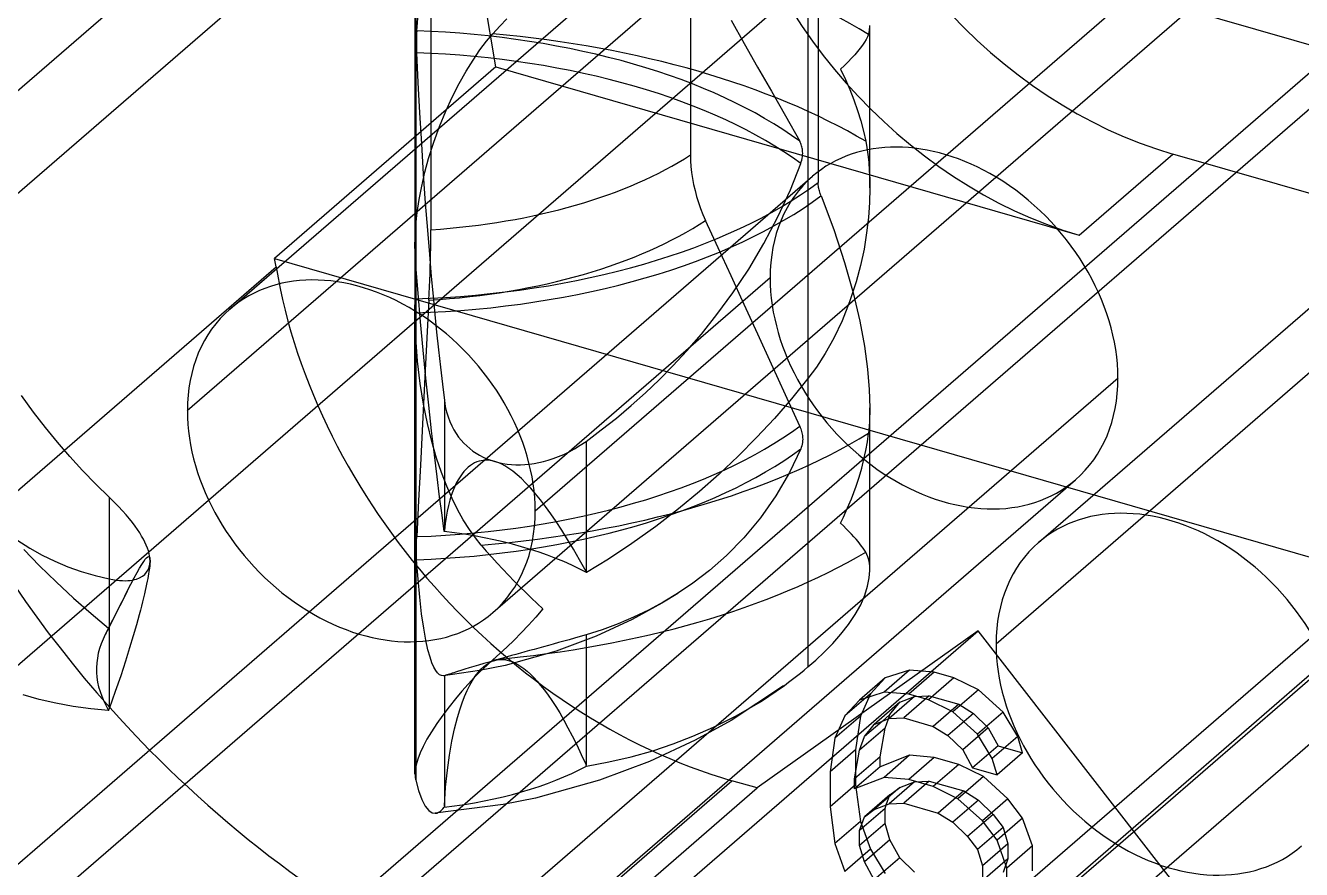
# Model space of a CAD drawing. Header units: millimetres. Extents: x -10.3 to 24, y -6.5 to 12.4.
# Drawn here: x -3.012 to 0.736, y 1.02 to 3.5 of the extents above; entities that cross this region are included whole.
import ezdxf

# ---------------------------------------------------------------- set-up
doc = ezdxf.new("R2010")
doc.units = ezdxf.units.MM
doc.layers.add('MAIN-1', color=7, linetype='Continuous')
doc.layers.add('MAIN-2', color=7, linetype='Continuous')

msp = doc.modelspace()

# ---------------------------------------------------------------- linework, layer by layer
at = {"layer": 'MAIN-1'}
for p, q in [((-2.5981, 4.4133), (2.5981, 2.9133)), ((-4.0148, 2.4605), (-1.9694, 4.2318)), ((-2.4117, 2.6668), (-0.9458, 3.9363)), ((0.2411, 3.5937), (-1.5146, 2.0733)), ((-1.6393, 1.7748), (0.4061, 3.5461)), ((-0.0362, 1.981), (1.4297, 3.2506)), ((0.1973, 2.4639), (-2.7027, -0.0476)), ((-2.8274, -0.3461), (0.0726, 2.1654)), ((-3.5999, 0.5459), (-2.1782, 1.7772)), ((-0.4869, 1.5827), (-0.5619, 1.5178)), ((-0.4147, 1.6061), (-0.4897, 1.5411)), ((-0.4147, 1.6061), (-0.4869, 1.5827)), ((-0.3426, 1.6), (-0.4176, 1.535)), ((-0.3426, 1.6), (-0.4147, 1.6061)), ((-0.2848, 1.5833), (-0.3598, 1.5184)), ((-0.2848, 1.5833), (-0.3426, 1.6)), ((-0.2127, 1.5478), (-0.2848, 1.5833)), ((-0.4897, 1.5411), (-0.5619, 1.5178)), ((-0.4176, 1.535), (-0.4897, 1.5411)), ((-0.2127, 1.5478), (-0.2877, 1.4828)), ((-0.1405, 1.4827), (-0.2127, 1.5478)), ((-0.5619, 1.5178), (-0.6052, 1.4713)), ((-0.3598, 1.5184), (-0.4176, 1.535)), ((-0.2877, 1.4828), (-0.3598, 1.5184)), ((-0.6052, 1.4713), (-0.6341, 1.4059)), ((-0.5186, 1.4463), (-0.4753, 1.4633)), ((-0.4869, 1.4353), (-0.4771, 1.4626)), ((-0.4753, 1.4633), (-0.432, 1.4655)), ((-0.432, 1.4655), (-0.3454, 1.4405)), ((-0.2155, 1.4178), (-0.2877, 1.4828)), ((-0.1405, 1.4827), (-0.2155, 1.4178)), ((-0.0972, 1.4112), (-0.1405, 1.4827)), ((-0.4869, 1.4353), (-0.5619, 1.3703)), ((-0.4956, 1.4553), (-0.5475, 1.4104)), ((-0.5475, 1.4104), (-0.5186, 1.4463)), ((-0.5013, 1.351), (-0.4869, 1.4353)), ((-0.3454, 1.4405), (-0.3021, 1.4133)), ((-0.6341, 1.4059), (-0.6485, 1.3069)), ((-0.5619, 1.3703), (-0.5475, 1.4104)), ((-0.3021, 1.4133), (-0.2588, 1.3713)), ((-0.1722, 1.3463), (-0.2155, 1.4178)), ((-0.0972, 1.4112), (-0.1722, 1.3463)), ((-0.0828, 1.3629), (-0.0972, 1.4112)), ((-0.5763, 1.2861), (-0.5619, 1.3703)), ((-0.5013, 1.351), (-0.5763, 1.2861)), ((-0.4147, 1.3555), (-0.5013, 1.3215)), ((-0.5013, 1.3215), (-0.5013, 1.351)), ((-0.4147, 1.3555), (-0.4897, 1.2905)), ((-0.3426, 1.3494), (-0.4176, 1.2845)), ((-0.3426, 1.3494), (-0.4147, 1.3555)), ((-0.2704, 1.3286), (-0.3426, 1.3494)), ((-0.2588, 1.3713), (-0.2299, 1.3187)), ((-0.0828, 1.3629), (-0.1578, 1.2979)), ((-0.5013, 1.3215), (-0.5763, 1.2566)), ((-0.2704, 1.3286), (-0.3454, 1.2636)), ((-0.1982, 1.293), (-0.2704, 1.3286)), ((-0.2299, 1.3187), (-0.1578, 1.2979)), ((-0.1578, 1.2979), (-0.1722, 1.3463)), ((-0.6485, 1.3069), (-0.6485, 1.2037)), ((-0.4897, 1.2905), (-0.5763, 1.2566)), ((-0.5763, 1.2566), (-0.5763, 1.2861)), ((-0.4176, 1.2845), (-0.4897, 1.2905)), ((-0.3454, 1.2636), (-0.4176, 1.2845)), ((-0.1982, 1.293), (-0.2732, 1.228)), ((-0.1261, 1.2279), (-0.1982, 1.293)), ((-0.2732, 1.228), (-0.3454, 1.2636)), ((-0.6485, 1.2037), (-0.6341, 1.0964)), ((-0.4869, 1.1994), (-0.5619, 1.1345)), ((-0.5186, 1.1957), (-0.4753, 1.2127)), ((-0.4869, 1.1994), (-0.4833, 1.2096)), ((-0.4869, 1.1552), (-0.4869, 1.1994)), ((-0.4753, 1.2127), (-0.432, 1.2149)), ((-0.432, 1.2149), (-0.331, 1.1857)), ((-0.2011, 1.163), (-0.2732, 1.228)), ((-0.1261, 1.2279), (-0.2011, 1.163)), ((-0.0828, 1.1712), (-0.1261, 1.2279)), ((-0.5619, 1.1345), (-0.5475, 1.1745)), ((-0.5475, 1.1745), (-0.5186, 1.1957)), ((-0.331, 1.1857), (-0.2877, 1.1585)), ((-0.1578, 1.1063), (-0.2011, 1.163)), ((-0.0828, 1.1712), (-0.1578, 1.1063)), ((-0.0539, 1.0892), (-0.0828, 1.1712)), ((-0.4869, 1.1552), (-0.5619, 1.0903)), ((-0.5619, 1.0903), (-0.5619, 1.1345)), ((-0.4725, 1.1068), (-0.4869, 1.1552)), ((-0.2877, 1.1585), (-0.2444, 1.1165)), ((-1.2244, -0.1398), (0.1973, 1.0915)), ((-0.6341, 1.0964), (-0.6052, 1.0143)), ((-0.5475, 1.0419), (-0.5619, 1.0903)), ((-0.4725, 1.1068), (-0.5475, 1.0419)), ((-0.4436, 1.0543), (-0.4725, 1.1068)), ((-0.2444, 1.1165), (-0.2155, 1.0787)), ((-0.1289, 1.0242), (-0.1578, 1.1063)), ((-0.0539, 1.0892), (-0.1289, 1.0242)), ((-0.0539, 1.0155), (-0.0539, 1.0892)), ((-0.4436, 1.0543), (-0.5186, 0.9893)), ((-0.4003, 1.0123), (-0.4436, 1.0543)), ((-0.2155, 1.0787), (-0.2011, 1.0303)), ((-0.5186, 0.9893), (-0.5475, 1.0419)), ((-0.2011, 1.0303), (-0.2011, 0.9861)), ((-0.1289, 0.9505), (-0.1289, 1.0242))]:
    msp.add_line(p, q, dxfattribs=at)
for centre, major_axis, start_param, end_param in [((-0.3137, 2.6114), (-0.3862, 0.446), -2.427868, -1.160472), ((-1.323, 2.8097), (-1.7021, 1.9654), 0.956662, 1.65575), ((-2.0255, 2.2208), (-0.3862, 0.446), -2.427868, -0.000041), ((-2.0255, 2.2208), (-0.3862, 0.446), -0.000041, 0.713724), ((-0.3137, 2.6114), (-0.3862, 0.446), 3.141552, 3.855317), ((-2.0255, 2.2208), (-0.3862, 0.446), 0.713724, 3.141552), ((0.35, 1.535), (-0.3862, 0.446), -2.427868, -0.000041), ((-2.0255, 2.2208), (-0.3862, 0.446), 3.141552, 3.855317), ((0.35, 1.535), (-0.3862, 0.446), -0.000041, 0.713724), ((0.35, 1.535), (-0.3862, 0.446), 0.713724, 3.141552)]:
    msp.add_ellipse(centre, major_axis=major_axis, ratio=0.75, start_param=start_param, end_param=end_param, dxfattribs=at)
at = {"layer": 'MAIN-2'}
for p, q in [((-1.6301, 3.379), (-2.6429, 9.4151)), ((2.3704, 7.6873), (-3.3796, 2.7077)), ((4.2362, 6.2653), (-1.9138, 0.9393)), ((-3.3796, 1.322), (2.2054, 6.1588)), ((-3.0066, 0.1001), (3.5434, 5.7725)), ((-1.8657, 5.2224), (-1.8657, 2.7953)), ((4.7026, 5.0049), (-0.8974, 0.1551)), ((0.3635, 4.8798), (-2.5365, 2.3683)), ((-0.7136, 4.8899), (-0.7136, 2.4627)), ((4.0097, 4.5121), (-1.9903, -0.6841)), ((2.739, 4.194), (-0.161, 1.6825)), ((-1.0585, 4.1161), (-1.0585, 3.1202)), ((-0.7136, 4.0423), (-0.7136, 1.6151)), ((-0.6832, 4.0348), (-0.6832, 3.0388)), ((-1.8211, 3.896), (-1.8211, 2.9001)), ((-1.8678, 3.6928), (-1.8678, 2.6969)), ((-1.8657, 3.7097), (-1.8657, 1.2826)), ((-1.8625, 3.4849), (-1.8571, 3.5454)), ((-1.6387, 3.4763), (-1.6184, 3.4985)), ((-1.6184, 3.4985), (-1.5976, 3.5205)), ((-0.9394, 3.5157), (-0.9007, 3.4478)), ((-0.5327, 3.4854), (-0.5322, 3.49)), ((-0.5322, 3.49), (-0.5318, 3.495)), ((-0.5318, 3.495), (-0.5317, 3.5005)), ((-0.5317, 3.0234), (-0.5317, 3.5004)), ((-1.8636, 3.4604), (-1.8637, 3.4568)), ((-1.8637, 3.4568), (-1.8637, 3.453)), ((-1.8637, 3.453), (-1.8637, 3.4479)), ((-1.8635, 3.4673), (-1.8636, 3.4639)), ((-1.8636, 3.4639), (-1.8636, 3.4604)), ((-1.8634, 3.4706), (-1.8635, 3.4673)), ((-1.8633, 3.4737), (-1.8634, 3.4706)), ((-1.8631, 3.4767), (-1.8633, 3.4737)), ((-1.8629, 3.4796), (-1.8631, 3.4767)), ((-1.8628, 3.4823), (-1.8629, 3.4796)), ((-1.8625, 3.4849), (-1.8628, 3.4823)), ((-1.6769, 3.4286), (-1.6573, 3.4543)), ((-1.6573, 3.4543), (-1.6387, 3.4763)), ((-0.5476, 3.4512), (-0.5534, 3.4427)), ((-0.5427, 3.4593), (-0.5476, 3.4512)), ((-0.5387, 3.4669), (-0.5427, 3.4593)), ((-0.5357, 3.474), (-0.5387, 3.4669)), ((-0.5357, 3.474), (-0.5345, 3.4774)), ((-0.5345, 3.4774), (-0.5335, 3.4812)), ((-0.5335, 3.4812), (-0.5327, 3.4854)), ((-1.8637, 3.4479), (-1.8636, 3.4426)), ((-1.8636, 3.4426), (-1.8635, 3.4371)), ((-1.8635, 3.4371), (-1.8633, 3.4316)), ((-1.8633, 3.4316), (-1.8632, 3.426)), ((-1.8632, 3.426), (-1.8629, 3.4202)), ((-1.8629, 3.4202), (-1.859, 3.3334)), ((-1.6972, 3.399), (-1.6769, 3.4286)), ((-0.9007, 3.4478), (-0.8613, 3.3783)), ((-0.5762, 3.4147), (-0.5855, 3.4045)), ((-0.5677, 3.4245), (-0.5762, 3.4147)), ((-0.5601, 3.4338), (-0.5677, 3.4245)), ((-0.5534, 3.4427), (-0.5601, 3.4338)), ((-1.6301, 3.379), (-2.2801, 2.816)), ((-1.7177, 3.3659), (-1.6972, 3.399)), ((-1.6301, 3.379), (0.0835, 2.8843)), ((-0.8613, 3.3783), (-0.8209, 3.3072)), ((-0.6065, 3.3832), (-0.618, 3.3719)), ((-0.5956, 3.394), (-0.6065, 3.3832)), ((-0.5855, 3.4045), (-0.5956, 3.394)), ((-1.7381, 3.3296), (-1.7177, 3.3659)), ((-0.618, 3.3719), (-0.6036, 3.3421)), ((-0.6036, 3.3421), (-0.5903, 3.312)), ((-1.859, 3.3334), (-1.8544, 3.2434)), ((-1.7581, 3.2903), (-1.7381, 3.3296)), ((-0.8209, 3.3072), (-0.7797, 3.2345)), ((-0.5903, 3.312), (-0.5783, 3.2815)), ((-1.7774, 3.2482), (-1.7581, 3.2903)), ((-0.5783, 3.2815), (-0.5676, 3.251)), ((-1.8544, 3.2434), (-1.8491, 3.1526)), ((-1.7956, 3.2039), (-1.7774, 3.2482)), ((-0.7797, 3.2345), (-0.7377, 3.1602)), ((-0.5676, 3.251), (-0.5582, 3.2205)), ((-1.8125, 3.1575), (-1.7956, 3.2039)), ((-0.5582, 3.2205), (-0.5503, 3.1902)), ((-0.5503, 3.1902), (-0.5438, 3.1602)), ((-1.8491, 3.1526), (-1.8434, 3.0635)), ((-1.8276, 3.1096), (-1.8125, 3.1575)), ((-0.7361, 3.1571), (-0.7377, 3.1602)), ((-0.7346, 3.1539), (-0.7361, 3.1571)), ((-0.7333, 3.1506), (-0.7346, 3.1539)), ((-0.7321, 3.1472), (-0.7333, 3.1506)), ((-0.5438, 3.1602), (-0.5404, 3.1414)), ((-1.0585, 3.1202), (-1.0582, 3.103)), ((-0.7312, 3.1437), (-0.7321, 3.1472)), ((-0.7304, 3.1402), (-0.7312, 3.1437)), ((-0.7297, 3.1366), (-0.7304, 3.1402)), ((-0.7304, 3.11), (-0.7296, 3.1152)), ((-0.7293, 3.1329), (-0.7297, 3.1366)), ((-0.7296, 3.1152), (-0.7291, 3.1204)), ((-0.729, 3.1292), (-0.7293, 3.1329)), ((-0.7291, 3.1204), (-0.7289, 3.1255)), ((-0.7289, 3.1255), (-0.729, 3.1292)), ((-0.5404, 3.1414), (-0.5375, 3.1209)), ((-0.5375, 3.1209), (-0.5351, 3.0986)), ((0.0835, 2.8843), (0.3585, 3.1225)), ((10.5915, 0.1684), (0.3585, 3.1225)), ((-1.8386, 3.0689), (-1.8276, 3.1096)), ((-1.0582, 3.103), (-1.0571, 3.0857)), ((-1.0571, 3.0857), (-1.0552, 3.0683)), ((-0.7652, 3.017), (-0.7346, 3.0945)), ((-0.7346, 3.0945), (-0.7329, 3.0997)), ((-0.7329, 3.0997), (-0.7315, 3.1049)), ((-0.7315, 3.1049), (-0.7304, 3.11)), ((-0.5351, 3.0986), (-0.5332, 3.0746)), ((-0.5332, 3.0746), (-0.532, 3.0492)), ((-2.1782, 1.7772), (-0.6999, 3.0574)), ((-1.848, 3.0286), (-1.8386, 3.0689)), ((-1.8434, 3.0635), (-1.8374, 2.9784)), ((-1.0552, 3.0683), (-1.0526, 3.0507)), ((-1.0526, 3.0507), (-1.0493, 3.0331)), ((-0.6832, 3.0354), (-0.6832, 3.0388)), ((-0.532, 3.0492), (-0.5317, 3.0224)), ((-1.8555, 2.9891), (-1.848, 3.0286)), ((-1.0493, 3.0331), (-1.0452, 3.0155)), ((-1.0452, 3.0155), (-1.0404, 2.9979)), ((-0.8015, 2.9381), (-0.7652, 3.017)), ((-0.683, 3.0319), (-0.6832, 3.0354)), ((-0.6826, 3.0284), (-0.683, 3.0319)), ((-0.6821, 3.0248), (-0.6826, 3.0284)), ((-0.6815, 3.0213), (-0.6821, 3.0248)), ((-0.6808, 3.0177), (-0.6815, 3.0213)), ((-0.6799, 3.0141), (-0.6808, 3.0177)), ((-0.6789, 3.0105), (-0.6799, 3.0141)), ((-0.6778, 3.007), (-0.6789, 3.0105)), ((-0.6765, 3.0034), (-0.6778, 3.007)), ((-0.6751, 2.9998), (-0.6765, 3.0034)), ((-0.6751, 2.9998), (-0.6379, 2.901)), ((-0.5317, 3.0224), (-0.5327, 2.9806)), ((-1.8611, 2.951), (-1.8555, 2.9891)), ((-1.8374, 2.9784), (-1.8314, 2.8992)), ((-1.0404, 2.9979), (-1.0349, 2.9802)), ((-1.0349, 2.9802), (-1.0287, 2.9626)), ((-1.0287, 2.9626), (-1.0218, 2.9451)), ((-0.5327, 2.9806), (-0.5357, 2.9366)), ((-1.865, 2.9147), (-1.8611, 2.951)), ((-1.0218, 2.9451), (-1.0141, 2.9277)), ((-0.9771, 2.847), (-1.0141, 2.9277)), ((-0.8426, 2.8599), (-0.8015, 2.9381)), ((-0.5357, 2.9366), (-0.5411, 2.8906)), ((-1.8671, 2.8805), (-1.865, 2.9147)), ((-1.8314, 2.8992), (-1.8254, 2.8271)), ((-1.8211, 2.8828), (-1.8211, 2.9001)), ((-0.6379, 2.901), (-0.6061, 2.8042)), ((-0.5411, 2.8906), (-0.5488, 2.8434)), ((-1.8678, 2.8489), (-1.8671, 2.8805)), ((-1.8677, 2.8391), (-1.8678, 2.8489)), ((-1.8215, 2.8471), (-1.8212, 2.8651)), ((-1.8212, 2.8651), (-1.8211, 2.8828)), ((-0.8873, 2.7847), (-0.8426, 2.8599)), ((-2.2758, 2.7909), (-2.2801, 2.816)), ((-2.2801, 2.816), (3.0994, 1.2631)), ((-1.8675, 2.8297), (-1.8677, 2.8391)), ((-1.8672, 2.8206), (-1.8675, 2.8297)), ((-1.8668, 2.8118), (-1.8672, 2.8206)), ((-1.8663, 2.8034), (-1.8668, 2.8118)), ((-1.8254, 2.8271), (-1.8198, 2.7628)), ((-1.8222, 2.81), (-1.8218, 2.8287)), ((-1.8218, 2.8287), (-1.8215, 2.8471)), ((-0.9393, 2.7645), (-0.9771, 2.847)), ((-0.5488, 2.8434), (-0.559, 2.7954)), ((-3.5758, 1.6651), (-2.2758, 2.7909)), ((-1.8657, 2.7953), (-1.8663, 2.8034)), ((-1.8588, 2.7133), (-1.8657, 2.7953)), ((-1.8234, 2.7718), (-1.8228, 2.7911)), ((-1.8228, 2.7911), (-1.8222, 2.81)), ((-0.9339, 2.7145), (-0.8873, 2.7847)), ((-0.6061, 2.8042), (-0.581, 2.7146)), ((-0.559, 2.7954), (-0.5719, 2.7471)), ((-0.8246, 2.7589), (-3.7246, 0.2474)), ((-1.8249, 2.7328), (-1.8241, 2.7524)), ((-1.8241, 2.7524), (-1.8234, 2.7718)), ((-1.8198, 2.7628), (-1.8145, 2.7049)), ((-0.9006, 2.68), (-0.9393, 2.7645)), ((-0.5719, 2.7471), (-0.5911, 2.6884)), ((-1.8515, 2.6299), (-1.8588, 2.7133)), ((-1.8268, 2.6931), (-1.8258, 2.713)), ((-1.8258, 2.713), (-1.8249, 2.7328)), ((-1.8145, 2.7049), (-1.8093, 2.6512)), ((-0.9808, 2.6506), (-0.9339, 2.7145)), ((-0.581, 2.7146), (-0.5615, 2.6312)), ((-1.8678, 2.6969), (-1.8678, 2.6941)), ((-1.8678, 2.6941), (-1.8678, 2.6913)), ((-1.8678, 2.6913), (-1.8678, 2.6885)), ((-1.8678, 2.6885), (-1.8678, 2.6856)), ((-1.8678, 2.6856), (-1.8678, 2.6827)), ((-1.8678, 2.6827), (-1.8678, 2.6797)), ((-1.8678, 2.6797), (-1.8678, 2.6758)), ((-1.8678, 1.3009), (-1.8678, 2.6797)), ((-1.8678, 2.6758), (-1.8678, 2.6718)), ((-1.8678, 2.6718), (-1.8678, 2.6678)), ((-1.8678, 2.6678), (-1.8678, 2.6637)), ((-1.8678, 2.6637), (-1.8677, 2.6597)), ((-1.8268, 2.6931), (-1.8316, 2.6006)), ((-0.8611, 2.5936), (-0.9006, 2.68)), ((-0.5911, 2.6884), (-0.6133, 2.6328)), ((-1.8677, 2.6597), (-1.8677, 2.6556)), ((-1.8654, 2.5836), (-1.8677, 2.6556)), ((-1.8437, 2.5463), (-1.8515, 2.6299)), ((-1.8093, 2.6512), (-1.8041, 2.5992)), ((-1.0264, 2.5937), (-0.9808, 2.6506)), ((-0.6133, 2.6328), (-0.6376, 2.5819)), ((-0.5615, 2.6312), (-0.5478, 2.558)), ((-1.8316, 2.6006), (-1.8365, 2.5058)), ((-1.8041, 2.5992), (-1.7986, 2.5476)), ((-1.0695, 2.5439), (-1.0264, 2.5937)), ((-0.8208, 2.5053), (-0.8611, 2.5936)), ((-1.8601, 2.5143), (-1.8654, 2.5836)), ((-0.6376, 2.5819), (-0.6631, 2.5363)), ((-0.5478, 2.558), (-0.5386, 2.4908)), ((-1.8524, 2.4481), (-1.8601, 2.5143)), ((-1.8355, 2.4641), (-1.8437, 2.5463)), ((-1.7986, 2.5476), (-1.793, 2.4967)), ((-1.1104, 2.4998), (-1.0695, 2.5439)), ((-0.6631, 2.5363), (-0.6887, 2.4965)), ((-1.8365, 2.5058), (-1.8415, 2.4088)), ((-1.793, 2.4967), (-1.7872, 2.4467)), ((-1.1503, 2.4594), (-1.1104, 2.4998)), ((-0.7797, 2.4151), (-0.8208, 2.5053)), ((-0.6887, 2.4965), (-0.7136, 2.4627)), ((-0.5386, 2.4908), (-0.5333, 2.431)), ((-1.8426, 2.3871), (-1.8524, 2.4481)), ((-1.8272, 2.3847), (-1.8355, 2.4641)), ((-1.7872, 2.4467), (-1.7814, 2.3982)), ((-1.1907, 2.4209), (-1.1503, 2.4594)), ((-0.7136, 2.4627), (-0.7617, 2.4035)), ((-2.9882, 2.3641), (-3.0238, 2.4128)), ((-1.8415, 2.4088), (-1.8466, 2.3095)), ((-1.2327, 2.3834), (-1.1907, 2.4209)), ((-0.7617, 2.4035), (-0.8119, 2.3457)), ((-0.7377, 2.3229), (-0.7797, 2.4151)), ((-0.5333, 2.431), (-0.5317, 2.3771)), ((-2.9535, 2.3193), (-2.9882, 2.3641)), ((-1.8312, 2.3306), (-1.8426, 2.3871)), ((-1.8189, 2.3092), (-1.8272, 2.3847)), ((-1.7814, 2.3982), (-1.7814, 2.016)), ((-1.7814, 2.3982), (-1.7787, 2.381)), ((-1.7787, 2.381), (-1.775, 2.365)), ((-1.775, 2.365), (-1.7706, 2.3502)), ((-1.276, 2.3468), (-1.2327, 2.3834)), ((-0.5318, 2.3627), (-0.5322, 2.3488)), ((-0.5317, 2.3771), (-0.5318, 2.3627)), ((-0.5317, 1.9), (-0.5317, 2.377)), ((0.1973, 1.0915), (1.6756, 2.3717)), ((-1.818, 2.2773), (-1.8312, 2.3306)), ((-1.7706, 2.3502), (-1.7655, 2.3365)), ((-1.7655, 2.3365), (-1.7599, 2.3238)), ((-1.7599, 2.3238), (-1.7536, 2.312)), ((-1.3204, 2.3117), (-1.276, 2.3468)), ((-0.8119, 2.3457), (-0.8641, 2.2895)), ((-0.5336, 2.3238), (-0.5345, 2.3125)), ((-0.5328, 2.3359), (-0.5336, 2.3238)), ((-0.5322, 2.3488), (-0.5328, 2.3359)), ((-2.9183, 2.2763), (-2.9535, 2.3193)), ((-1.8466, 2.3095), (-1.8518, 2.208)), ((-1.8107, 2.2387), (-1.8189, 2.3092)), ((-1.7536, 2.312), (-1.7469, 2.3011)), ((-1.7469, 2.3011), (-1.7398, 2.2909)), ((-1.7398, 2.2909), (-1.7323, 2.2816)), ((-1.3654, 2.2781), (-1.3204, 2.3117)), ((-0.8641, 2.2895), (-0.9181, 2.2349)), ((-0.7377, 2.3229), (-0.7361, 2.3191)), ((-0.7361, 2.3191), (-0.7346, 2.3153)), ((-0.7346, 2.3153), (-0.7333, 2.3114)), ((-0.7333, 2.3114), (-0.7321, 2.3076)), ((-0.7321, 2.3076), (-0.7312, 2.3037)), ((-0.7312, 2.3037), (-0.7304, 2.2998)), ((-0.7304, 2.2998), (-0.7297, 2.2959)), ((-0.7297, 2.2959), (-0.7293, 2.2921)), ((-0.7293, 2.2921), (-0.729, 2.2882)), ((-0.729, 2.2882), (-0.7289, 2.2844)), ((-0.539, 2.2768), (-0.5357, 2.3018)), ((-0.5345, 2.3125), (-0.5357, 2.3018)), ((-2.8818, 2.234), (-2.9183, 2.2763)), ((-1.8041, 2.2292), (-1.818, 2.2773)), ((-1.7323, 2.2816), (-1.7244, 2.2728)), ((-1.7244, 2.2728), (-1.7159, 2.2646)), ((-1.7159, 2.2646), (-1.7071, 2.2569)), ((-1.7071, 2.2569), (-1.6977, 2.2498)), ((-1.6977, 2.2498), (-1.688, 2.2433)), ((-1.4152, 2.2475), (-1.399, 2.2564)), ((-1.399, 2.2564), (-1.3824, 2.2666)), ((-1.3824, 2.2666), (-1.3654, 2.2781)), ((-1.3654, 2.2781), (-1.3654, 1.8959)), ((-0.7346, 2.2559), (-0.7679, 2.1865)), ((-0.7329, 2.2604), (-0.7346, 2.2559)), ((-0.7315, 2.2649), (-0.7329, 2.2604)), ((-0.7304, 2.2696), (-0.7315, 2.2649)), ((-0.7296, 2.2745), (-0.7304, 2.2696)), ((-0.7291, 2.2794), (-0.7296, 2.2745)), ((-0.7289, 2.2844), (-0.7291, 2.2794)), ((-0.549, 2.2254), (-0.5435, 2.2513)), ((-0.5435, 2.2513), (-0.539, 2.2768)), ((-2.844, 2.1926), (-2.8818, 2.234)), ((-1.8028, 2.1739), (-1.8107, 2.2387)), ((-1.7897, 2.1865), (-1.8041, 2.2292)), ((-1.6925, 2.2149), (-1.699, 2.2113)), ((-1.6858, 2.2178), (-1.6925, 2.2149)), ((-1.688, 2.2433), (-1.6779, 2.2373)), ((-1.6793, 2.2199), (-1.6858, 2.2178)), ((-1.6732, 2.2214), (-1.6793, 2.2199)), ((-1.6779, 2.2373), (-1.6673, 2.2318)), ((-1.6671, 2.2223), (-1.6732, 2.2214)), ((-1.6673, 2.2318), (-1.6564, 2.227)), ((-1.6604, 2.2227), (-1.6671, 2.2223)), ((-1.6536, 2.2226), (-1.6604, 2.2227)), ((-1.6564, 2.227), (-1.6451, 2.2227)), ((-1.6469, 2.2219), (-1.6536, 2.2226)), ((-1.6402, 2.2207), (-1.6469, 2.2219)), ((-1.6451, 2.2227), (-1.6335, 2.219)), ((-1.6335, 2.219), (-1.6402, 2.2207)), ((-1.6244, 2.2159), (-1.6335, 2.219)), ((-1.6335, 2.219), (-1.6216, 2.2159)), ((-1.6145, 2.2117), (-1.6244, 2.2159)), ((-1.6216, 2.2159), (-1.6094, 2.2134)), ((-1.6035, 2.2059), (-1.6145, 2.2117)), ((-1.6094, 2.2134), (-1.5969, 2.2115)), ((-1.5969, 2.2115), (-1.5842, 2.2102)), ((-1.545, 2.2101), (-1.5315, 2.2113)), ((-1.5315, 2.2113), (-1.518, 2.2132)), ((-1.518, 2.2132), (-1.5043, 2.2157)), ((-1.5043, 2.2157), (-1.4903, 2.2189)), ((-1.4903, 2.2189), (-1.4761, 2.2228)), ((-1.4761, 2.2228), (-1.4614, 2.2276)), ((-1.4614, 2.2276), (-1.4464, 2.2333)), ((-1.4464, 2.2333), (-1.431, 2.2399)), ((-1.431, 2.2399), (-1.4152, 2.2475)), ((-0.9181, 2.2349), (-0.974, 2.1821)), ((-0.5555, 2.1991), (-0.549, 2.2254)), ((-2.8054, 2.1525), (-2.844, 2.1926)), ((-1.8518, 2.208), (-1.8571, 2.1042)), ((-1.7953, 2.1148), (-1.8028, 2.1739)), ((-1.7742, 2.1466), (-1.7897, 2.1865)), ((-1.7354, 2.1742), (-1.7411, 2.1649)), ((-1.7296, 2.1825), (-1.7354, 2.1742)), ((-1.724, 2.1896), (-1.7296, 2.1825)), ((-1.7178, 2.1962), (-1.724, 2.1896)), ((-1.7113, 2.2023), (-1.7178, 2.1962)), ((-1.7051, 2.2073), (-1.7113, 2.2023)), ((-1.699, 2.2113), (-1.7051, 2.2073)), ((-1.5921, 2.1989), (-1.6035, 2.2059)), ((-1.5806, 2.1906), (-1.5921, 2.1989)), ((-1.5842, 2.2102), (-1.5713, 2.2096)), ((-1.5676, 2.1801), (-1.5806, 2.1906)), ((-1.5713, 2.2096), (-1.5582, 2.2095)), ((-1.5548, 2.1686), (-1.5676, 2.1801)), ((-1.5582, 2.2095), (-1.545, 2.2101)), ((-0.974, 2.1821), (-1.0322, 2.1306)), ((-0.7679, 2.1865), (-0.8076, 2.1184)), ((-0.5632, 2.1727), (-0.5555, 2.1991)), ((-2.7662, 2.1139), (-2.8054, 2.1525)), ((-1.7582, 2.1098), (-1.7742, 2.1466)), ((-1.7516, 2.144), (-1.7566, 2.132)), ((-1.7465, 2.1549), (-1.7516, 2.144)), ((-1.7411, 2.1649), (-1.7465, 2.1549)), ((-1.5417, 2.1557), (-1.5548, 2.1686)), ((-1.5277, 2.1406), (-1.5417, 2.1557)), ((-1.5135, 2.1243), (-1.5277, 2.1406)), ((-0.5784, 2.1279), (-0.5719, 2.1462)), ((-0.5719, 2.1462), (-0.5632, 2.1727)), ((-2.7519, 2.1), (-2.7662, 2.1139)), ((-2.7662, 2.1139), (-2.7662, 1.7317)), ((-2.7389, 2.0867), (-2.7519, 2.1)), ((-1.8571, 2.1042), (-1.8625, 1.9982)), ((-1.7882, 2.0613), (-1.7953, 2.1148)), ((-1.7657, 2.1049), (-1.7697, 2.0897)), ((-1.7613, 2.119), (-1.7657, 2.1049)), ((-1.7566, 2.132), (-1.7613, 2.119)), ((-1.7424, 2.0777), (-1.7582, 2.1098)), ((-1.4991, 2.1065), (-1.5135, 2.1243)), ((-1.484, 2.0867), (-1.4991, 2.1065)), ((-1.0322, 2.1306), (-1.094, 2.0794)), ((-0.8076, 2.1184), (-0.8528, 2.0539)), ((-0.593, 2.0916), (-0.5855, 2.1097)), ((-0.5855, 2.1097), (-0.5784, 2.1279)), ((-2.7271, 2.074), (-2.7389, 2.0867)), ((-2.7164, 2.0619), (-2.7271, 2.074)), ((-2.7067, 2.0504), (-2.7164, 2.0619)), ((-1.7733, 2.0733), (-1.7765, 2.0557)), ((-1.7697, 2.0897), (-1.7733, 2.0733)), ((-1.7258, 2.0479), (-1.7424, 2.0777)), ((-1.4686, 2.0653), (-1.484, 2.0867)), ((-1.4528, 2.0424), (-1.4686, 2.0653)), ((1.5509, 2.0732), (-1.3491, -0.4383)), ((-1.094, 2.0794), (-1.1606, 2.0281)), ((-0.6093, 2.0557), (-0.6009, 2.0736)), ((-0.6009, 2.0736), (-0.593, 2.0916)), ((-2.6979, 2.0394), (-2.7067, 2.0504)), ((-2.69, 2.0288), (-2.6979, 2.0394)), ((-2.6828, 2.0187), (-2.69, 2.0288)), ((-1.7816, 2.0134), (-1.7882, 2.0613)), ((-1.7792, 2.0366), (-1.7814, 2.016)), ((-1.7765, 2.0557), (-1.7792, 2.0366)), ((-1.708, 2.0195), (-1.7258, 2.0479)), ((-1.4364, 2.0172), (-1.4528, 2.0424)), ((-1.1606, 2.0281), (-1.2307, 1.9779)), ((-0.8528, 2.0539), (-0.9018, 1.995)), ((-0.618, 2.0379), (-0.6093, 2.0557)), ((-0.6092, 2.0295), (-0.618, 2.0379)), ((-0.6009, 2.0212), (-0.6092, 2.0295)), ((-3.0376, 1.989), (-2.9995, 1.9644)), ((-2.6764, 2.009), (-2.6828, 2.0187)), ((-2.6707, 1.9996), (-2.6764, 2.009)), ((-2.6655, 1.9905), (-2.6707, 1.9996)), ((-2.661, 1.9815), (-2.6655, 1.9905)), ((-1.8631, 1.9853), (-1.8629, 1.9895)), ((-1.8629, 1.9895), (-1.8628, 1.9939)), ((-1.8628, 1.9939), (-1.8625, 1.9982)), ((-1.7816, 2.0134), (-1.7815, 2.0138)), ((-1.7815, 2.0149), (-1.7814, 2.0153)), ((-1.7815, 2.0145), (-1.7815, 2.0149)), ((-1.7815, 2.0142), (-1.7815, 2.0145)), ((-1.7815, 2.0138), (-1.7815, 2.0142)), ((-1.7814, 2.0156), (-1.7814, 2.016)), ((-1.7814, 2.0153), (-1.7814, 2.0156)), ((-1.6904, 1.9945), (-1.708, 2.0195)), ((-1.6735, 1.9734), (-1.6904, 1.9945)), ((-1.4195, 1.9902), (-1.4364, 2.0172)), ((-1.4021, 1.9612), (-1.4195, 1.9902)), ((-0.9018, 1.995), (-0.9525, 1.9431)), ((-0.5929, 2.0131), (-0.6009, 2.0212)), ((-0.5855, 2.0053), (-0.5929, 2.0131)), ((-0.5784, 1.9977), (-0.5855, 2.0053)), ((-0.5719, 1.9903), (-0.5784, 1.9977)), ((-0.566, 1.9835), (-0.5719, 1.9903)), ((-3.0169, 1.9608), (-2.9704, 1.9126)), ((-2.9995, 1.9644), (-2.9628, 1.9437)), ((-2.657, 1.9729), (-2.661, 1.9815)), ((-2.6536, 1.9645), (-2.657, 1.9729)), ((-2.6509, 1.9564), (-2.6536, 1.9645)), ((-2.6488, 1.9485), (-2.6509, 1.9564)), ((-1.8637, 1.9607), (-1.8636, 1.9646)), ((-1.8637, 1.9569), (-1.8637, 1.9607)), ((-1.8637, 1.9519), (-1.8637, 1.9569)), ((-1.8636, 1.9471), (-1.8637, 1.9519)), ((-1.8636, 1.9686), (-1.8635, 1.9727)), ((-1.8636, 1.9646), (-1.8636, 1.9686)), ((-1.8635, 1.9727), (-1.8634, 1.9768)), ((-1.8634, 1.9768), (-1.8633, 1.981)), ((-1.8633, 1.981), (-1.8631, 1.9853)), ((-1.6735, 1.9734), (-1.6582, 1.9556)), ((-1.6582, 1.9556), (-1.6424, 1.9378)), ((-1.3842, 1.9299), (-1.4021, 1.9612)), ((-1.2307, 1.9779), (-1.2998, 1.9322)), ((-0.5607, 1.9768), (-0.566, 1.9835)), ((-0.5558, 1.9704), (-0.5607, 1.9768)), ((-0.5513, 1.9642), (-0.5558, 1.9704)), ((-0.5473, 1.9583), (-0.5513, 1.9642)), ((-0.5438, 1.9525), (-0.5473, 1.9583)), ((-0.5404, 1.9459), (-0.5438, 1.9525)), ((-2.9704, 1.9126), (-2.922, 1.8649)), ((-2.9628, 1.9437), (-2.9259, 1.9257)), ((-2.9259, 1.9257), (-2.8878, 1.9096)), ((-2.6768, 1.9056), (-2.6704, 1.9164)), ((-2.6704, 1.9164), (-2.6647, 1.9252)), ((-2.6647, 1.9252), (-2.6599, 1.9318)), ((-2.6599, 1.9318), (-2.656, 1.9362)), ((-2.656, 1.9362), (-2.6526, 1.9388)), ((-2.6526, 1.9388), (-2.65, 1.9395)), ((-2.65, 1.9395), (-2.6482, 1.9384)), ((-2.6472, 1.9409), (-2.6488, 1.9485)), ((-2.6485, 1.9086), (-2.6466, 1.9173)), ((-2.6482, 1.9384), (-2.6469, 1.9357)), ((-2.6463, 1.9336), (-2.6472, 1.9409)), ((-2.6466, 1.9156), (-2.647, 1.9111)), ((-2.6469, 1.9357), (-2.6462, 1.9317)), ((-2.6466, 1.9173), (-2.646, 1.9267)), ((-2.6462, 1.9197), (-2.6466, 1.9156)), ((-2.646, 1.9267), (-2.6463, 1.9336)), ((-2.6462, 1.9317), (-2.646, 1.9267)), ((-2.6461, 1.9234), (-2.6462, 1.9197)), ((-2.646, 1.9267), (-2.6461, 1.9234)), ((-1.8635, 1.9425), (-1.8636, 1.9471)), ((-1.8633, 1.9382), (-1.8635, 1.9425)), ((-1.8632, 1.9341), (-1.8633, 1.9382)), ((-1.8629, 1.9302), (-1.8632, 1.9341)), ((-1.8588, 1.8736), (-1.8629, 1.9302)), ((-1.6424, 1.9378), (-1.6263, 1.92)), ((-1.6263, 1.92), (-1.6098, 1.9023)), ((-1.3654, 1.8959), (-1.3842, 1.9299)), ((-1.2998, 1.9322), (-1.3638, 1.8928)), ((-0.9525, 1.9431), (-1.003, 1.8986)), ((-0.5374, 1.9384), (-0.5404, 1.9459)), ((-0.535, 1.9299), (-0.5374, 1.9384)), ((-0.5331, 1.9204), (-0.535, 1.9299)), ((-0.532, 1.91), (-0.5331, 1.9204)), ((-2.8878, 1.9096), (-2.8481, 1.8955)), ((-2.8481, 1.8955), (-2.8075, 1.8835)), ((-2.8075, 1.8835), (-2.7662, 1.8738)), ((-2.7021, 1.8587), (-2.6927, 1.8767)), ((-2.6927, 1.8767), (-2.6842, 1.8924)), ((-2.6862, 1.8735), (-2.6767, 1.8772)), ((-2.6842, 1.8924), (-2.6768, 1.9056)), ((-2.6767, 1.8772), (-2.6686, 1.8818)), ((-2.6686, 1.8818), (-2.6617, 1.8872)), ((-2.6617, 1.8872), (-2.6561, 1.8935)), ((-2.6561, 1.8935), (-2.6517, 1.9007)), ((-2.6528, 1.875), (-2.6544, 1.8668)), ((-2.6514, 1.8823), (-2.6528, 1.875)), ((-2.6517, 1.9007), (-2.6485, 1.9086)), ((-2.6503, 1.8889), (-2.6514, 1.8823)), ((-2.6493, 1.8947), (-2.6503, 1.8889)), ((-2.6484, 1.9004), (-2.6493, 1.8947)), ((-2.6477, 1.9059), (-2.6484, 1.9004)), ((-2.647, 1.9111), (-2.6477, 1.9059)), ((-1.6098, 1.9023), (-1.5932, 1.8847)), ((-1.5932, 1.8847), (-1.5763, 1.8674)), ((-1.3654, 1.8959), (-1.3652, 1.8955)), ((-1.3652, 1.8955), (-1.365, 1.895)), ((-1.365, 1.895), (-1.3647, 1.8946)), ((-1.3647, 1.8946), (-1.3645, 1.8942)), ((-1.3645, 1.8942), (-1.3643, 1.8937)), ((-1.3643, 1.8937), (-1.364, 1.8933)), ((-1.364, 1.8933), (-1.3638, 1.8928)), ((-1.003, 1.8986), (-1.0512, 1.8615)), ((-0.5382, 1.8522), (-0.5333, 1.8766)), ((-0.5333, 1.8766), (-0.5317, 1.8987)), ((-0.5317, 1.8987), (-0.532, 1.91)), ((-2.922, 1.8649), (-2.8713, 1.8177)), ((-2.7132, 1.8373), (-2.7775, 1.711)), ((-2.7662, 1.8738), (-2.7662, 1.4916)), ((-2.7662, 1.8738), (-2.7554, 1.8718)), ((-2.7554, 1.8718), (-2.7453, 1.8703)), ((-2.7453, 1.8703), (-2.7358, 1.8693)), ((-2.7358, 1.8693), (-2.7271, 1.8688)), ((-2.7271, 1.8688), (-2.7189, 1.8687)), ((-2.7202, 1.8234), (-2.7129, 1.8378)), ((-2.7189, 1.8687), (-2.7114, 1.8691)), ((-2.7129, 1.8378), (-2.7021, 1.8587)), ((-2.7114, 1.8691), (-2.7043, 1.8697)), ((-2.7043, 1.8697), (-2.6978, 1.8707)), ((-2.6978, 1.8707), (-2.6918, 1.872)), ((-2.6918, 1.872), (-2.6862, 1.8735)), ((-2.6603, 1.8399), (-2.6626, 1.8297)), ((-2.6582, 1.8491), (-2.6603, 1.8399)), ((-2.6563, 1.8581), (-2.6582, 1.8491)), ((-2.6544, 1.8668), (-2.6563, 1.8581)), ((-1.8539, 1.8201), (-1.8588, 1.8736)), ((-1.5763, 1.8674), (-1.5594, 1.8503)), ((-1.5594, 1.8503), (-1.5424, 1.8335)), ((-1.0512, 1.8615), (-1.0967, 1.8307)), ((-0.5465, 1.8259), (-0.5382, 1.8522)), ((-2.8713, 1.8177), (-2.8194, 1.7719)), ((-2.7365, 1.791), (-2.7281, 1.8078)), ((-2.7281, 1.8078), (-2.7202, 1.8234)), ((-2.6683, 1.8061), (-2.6713, 1.7942)), ((-2.6653, 1.8182), (-2.6683, 1.8061)), ((-2.6626, 1.8297), (-2.6653, 1.8182)), ((-1.8483, 1.7715), (-1.8539, 1.8201)), ((-1.5424, 1.8335), (-1.5255, 1.8171)), ((-1.5255, 1.8171), (-1.5088, 1.8012)), ((-1.5088, 1.8012), (-1.4922, 1.7856)), ((-1.1424, 1.8025), (-1.23, 1.7544)), ((-1.1389, 1.8051), (-1.1814, 1.7823)), ((-1.0957, 1.8313), (-1.1424, 1.8025)), ((-1.0967, 1.8307), (-1.1389, 1.8051)), ((-0.5586, 1.7981), (-0.5465, 1.8259)), ((-2.8194, 1.7719), (-2.7676, 1.7288)), ((-2.7555, 1.753), (-2.7456, 1.7728)), ((-2.7456, 1.7728), (-2.7365, 1.791)), ((-2.6781, 1.7684), (-2.682, 1.7539)), ((-2.6745, 1.7819), (-2.6781, 1.7684)), ((-2.6713, 1.7942), (-2.6745, 1.7819)), ((-1.8422, 1.7293), (-1.8483, 1.7715)), ((-1.4922, 1.7856), (-1.5131, 1.7613)), ((-1.1814, 1.7823), (-1.2254, 1.7612)), ((-0.5941, 1.7399), (-0.5746, 1.7692)), ((-0.5746, 1.7692), (-0.5586, 1.7981)), ((-2.7674, 1.7292), (-2.7676, 1.7288)), ((-2.7672, 1.7296), (-2.7674, 1.7292)), ((-2.767, 1.73), (-2.7672, 1.7296)), ((-2.7668, 1.7305), (-2.767, 1.73)), ((-2.7666, 1.7309), (-2.7668, 1.7305)), ((-2.7664, 1.7313), (-2.7666, 1.7309)), ((-2.7662, 1.7317), (-2.7664, 1.7313)), ((-2.7662, 1.7317), (-2.7555, 1.753)), ((-2.6862, 1.7388), (-2.6954, 1.7066)), ((-2.682, 1.7539), (-2.6862, 1.7388)), ((-1.8359, 1.6941), (-1.8422, 1.7293)), ((-1.5342, 1.7379), (-1.5554, 1.7155)), ((-1.5131, 1.7613), (-1.5342, 1.7379)), ((-1.3178, 1.7247), (-1.3654, 1.7096)), ((-1.23, 1.7544), (-1.3358, 1.7053)), ((-1.271, 1.7419), (-1.3178, 1.7247)), ((-1.2254, 1.7612), (-1.271, 1.7419)), ((-0.6164, 1.7113), (-0.5941, 1.7399)), ((-2.6954, 1.7066), (-2.7061, 1.6709)), ((-1.8296, 1.6658), (-1.8359, 1.6941)), ((-1.5766, 1.694), (-1.5976, 1.6737)), ((-1.5554, 1.7155), (-1.5766, 1.694)), ((-1.5131, 0.5956), (-0.2131, 1.7214)), ((-1.4463, 1.6866), (-1.4614, 1.6824)), ((-1.3358, 1.7053), (-1.4531, 1.6614)), ((-1.4309, 1.6909), (-1.4463, 1.6866)), ((-1.4152, 1.6953), (-1.4309, 1.6909)), ((-1.3989, 1.6999), (-1.4152, 1.6953)), ((-1.3823, 1.7047), (-1.3989, 1.6999)), ((-1.3654, 1.7096), (-1.3823, 1.7047)), ((-1.3654, 1.7096), (-1.3654, 1.3273)), ((-0.2131, 1.7214), (-0.8627, 1.2594)), ((-0.6407, 1.6839), (-0.6164, 1.7113)), ((0.4364, 0.8844), (-0.2131, 1.7214)), ((-2.7061, 1.6709), (-2.7183, 1.6319)), ((-1.8236, 1.6439), (-1.8296, 1.6658)), ((-1.6183, 1.6545), (-1.6387, 1.6364)), ((-1.5976, 1.6737), (-1.6183, 1.6545)), ((-1.4531, 1.6614), (-1.603, 1.6197)), ((-1.5713, 1.6521), (-1.5842, 1.6484)), ((-1.5582, 1.6557), (-1.5713, 1.6521)), ((-1.5449, 1.6594), (-1.5582, 1.6557)), ((-1.5315, 1.6631), (-1.5449, 1.6594)), ((-1.5179, 1.6669), (-1.5315, 1.6631)), ((-1.5042, 1.6706), (-1.5179, 1.6669)), ((-1.4903, 1.6745), (-1.5042, 1.6706)), ((-1.476, 1.6784), (-1.4903, 1.6745)), ((-1.4614, 1.6824), (-1.476, 1.6784)), ((-0.6905, 1.6353), (-0.6658, 1.6584)), ((-0.6658, 1.6584), (-0.6407, 1.6839)), ((-2.7183, 1.6319), (-2.7322, 1.5892)), ((-1.8179, 1.6273), (-1.8236, 1.6439)), ((-1.8124, 1.6147), (-1.8179, 1.6273)), ((-1.807, 1.605), (-1.8124, 1.6147)), ((-1.7087, 1.6121), (-1.7211, 1.6083)), ((-1.6953, 1.6162), (-1.7087, 1.6121)), ((-1.681, 1.6205), (-1.6953, 1.6162)), ((-1.6659, 1.6249), (-1.681, 1.6205)), ((-1.603, 1.6197), (-1.6783, 1.6044)), ((-1.6562, 1.6207), (-1.6742, 1.6034)), ((-1.6741, 1.6085), (-1.6659, 1.6161)), ((-1.6501, 1.6296), (-1.6659, 1.6249)), ((-1.6659, 1.6161), (-1.6574, 1.6228)), ((-1.6574, 1.6228), (-1.6491, 1.628)), ((-1.6387, 1.6364), (-1.6562, 1.6207)), ((-1.6335, 1.6344), (-1.6501, 1.6296)), ((-1.6491, 1.628), (-1.6411, 1.6318)), ((-1.6411, 1.6318), (-1.6335, 1.6344)), ((-1.6216, 1.6378), (-1.6335, 1.6344)), ((-1.6335, 1.6344), (-1.6266, 1.636)), ((-1.6266, 1.636), (-1.6196, 1.637)), ((-1.6094, 1.6413), (-1.6216, 1.6378)), ((-1.6196, 1.637), (-1.6125, 1.6372)), ((-1.6125, 1.6372), (-1.6049, 1.6366)), ((-1.5969, 1.6449), (-1.6094, 1.6413)), ((-1.6049, 1.6366), (-1.5972, 1.6354)), ((-1.5972, 1.6354), (-1.5899, 1.6335)), ((-1.5842, 1.6484), (-1.5969, 1.6449)), ((-1.5899, 1.6335), (-1.5824, 1.6308)), ((-1.5824, 1.6308), (-1.5741, 1.6271)), ((-1.5741, 1.6271), (-1.5654, 1.6224)), ((-1.5654, 1.6224), (-1.5565, 1.6168)), ((-1.5565, 1.6168), (-1.5478, 1.6105)), ((-0.7245, 1.6061), (-0.7136, 1.6151)), ((-0.7136, 1.6151), (-0.6905, 1.6353)), ((-2.7322, 1.5892), (-2.748, 1.5428)), ((-1.8015, 1.5976), (-1.807, 1.605)), ((-1.7958, 1.5924), (-1.8015, 1.5976)), ((-1.7898, 1.5896), (-1.7958, 1.5924)), ((-1.7838, 1.5891), (-1.7898, 1.5896)), ((-1.7834, 1.5891), (-1.7838, 1.5891)), ((-1.6783, 1.6044), (-1.7837, 1.5891)), ((-1.783, 1.5892), (-1.7834, 1.5891)), ((-1.7826, 1.5892), (-1.783, 1.5892)), ((-1.7822, 1.5893), (-1.7826, 1.5892)), ((-1.7818, 1.5894), (-1.7822, 1.5893)), ((-1.7814, 1.5895), (-1.7818, 1.5894)), ((-1.7794, 1.59), (-1.7814, 1.5895)), ((-1.7814, 1.5895), (-1.7814, 1.2073)), ((-1.7769, 1.5908), (-1.7794, 1.59)), ((-1.774, 1.5917), (-1.7769, 1.5908)), ((-1.7706, 1.5927), (-1.774, 1.5917)), ((-1.7668, 1.5939), (-1.7706, 1.5927)), ((-1.7627, 1.5952), (-1.7668, 1.5939)), ((-1.7583, 1.5966), (-1.7627, 1.5952)), ((-1.7535, 1.5981), (-1.7583, 1.5966)), ((-1.7485, 1.5997), (-1.7535, 1.5981)), ((-1.7433, 1.6013), (-1.7485, 1.5997)), ((-1.7326, 1.6047), (-1.7433, 1.6013)), ((-1.7211, 1.6083), (-1.7326, 1.6047)), ((-1.6926, 1.5848), (-1.7112, 1.5649)), ((-1.7068, 1.5619), (-1.6991, 1.5754)), ((-1.6991, 1.5754), (-1.691, 1.5878)), ((-1.6742, 1.6034), (-1.6926, 1.5848)), ((-1.691, 1.5878), (-1.6823, 1.5993)), ((-1.6823, 1.5993), (-1.6741, 1.6085)), ((-1.5478, 1.6105), (-1.5386, 1.603)), ((-1.5386, 1.603), (-1.5285, 1.5937)), ((-1.5285, 1.5937), (-1.5186, 1.5839)), ((-1.5186, 1.5839), (-1.5089, 1.5733)), ((-0.7703, 1.57), (-0.7585, 1.579)), ((-0.7585, 1.579), (-0.7469, 1.588)), ((-0.7469, 1.588), (-0.7355, 1.597)), ((-0.7355, 1.597), (-0.7245, 1.6061)), ((-0.4869, 1.5827), (-0.5302, 1.5362)), ((-2.748, 1.5428), (-2.7662, 1.4916)), ((-1.73, 1.5437), (-1.7489, 1.5213)), ((-1.7112, 1.5649), (-1.73, 1.5437)), ((-1.7224, 1.5285), (-1.7147, 1.546)), ((-1.7147, 1.546), (-1.7068, 1.5619)), ((-1.5089, 1.5733), (-1.4986, 1.5611)), ((-1.4986, 1.5611), (-1.4878, 1.5474)), ((-1.4878, 1.5474), (-1.477, 1.5327)), ((-0.7849, 1.5593), (-0.9388, 1.4582)), ((-0.8531, 1.5131), (-0.7825, 1.561)), ((-0.7825, 1.561), (-0.7703, 1.57)), ((-2.9719, 1.5199), (-3.0186, 1.5334)), ((-2.9232, 1.5084), (-2.9719, 1.5199)), ((-2.8721, 1.499), (-2.9232, 1.5084)), ((-1.7489, 1.5213), (-1.7677, 1.4978)), ((-1.7365, 1.4892), (-1.7296, 1.5098)), ((-1.7296, 1.5098), (-1.7224, 1.5285)), ((-1.477, 1.5327), (-1.4659, 1.5166)), ((-1.4659, 1.5166), (-1.4545, 1.499)), ((-0.9244, 1.4715), (-0.8531, 1.5131)), ((-0.5302, 1.5362), (-0.6052, 1.4713)), ((-0.5302, 1.5362), (-0.5591, 1.4709)), ((-0.4436, 1.5112), (-0.5186, 1.4463)), ((-0.4003, 1.5282), (-0.4753, 1.4633)), ((-0.4725, 1.4754), (-0.4436, 1.5112)), ((-0.4436, 1.5112), (-0.4003, 1.5282)), ((-0.357, 1.5305), (-0.432, 1.4655)), ((-0.4003, 1.5282), (-0.357, 1.5305)), ((-0.357, 1.5305), (-0.2704, 1.5055)), ((-0.2704, 1.5055), (-0.3454, 1.4405)), ((-0.2704, 1.5055), (-0.2271, 1.4782)), ((-2.8198, 1.492), (-2.8721, 1.499)), ((-2.7676, 1.4876), (-2.8198, 1.492)), ((-2.7676, 1.4876), (-2.7674, 1.4882)), ((-2.7674, 1.4882), (-2.7672, 1.4887)), ((-2.7672, 1.4887), (-2.767, 1.4893)), ((-2.767, 1.4893), (-2.7668, 1.4899)), ((-2.7668, 1.4899), (-2.7666, 1.4904)), ((-2.7666, 1.4904), (-2.7664, 1.491)), ((-2.7664, 1.491), (-2.7662, 1.4916)), ((-1.7862, 1.4733), (-1.8038, 1.4485)), ((-1.7677, 1.4978), (-1.7862, 1.4733)), ((-1.7518, 1.4334), (-1.7433, 1.4666)), ((-1.7433, 1.4666), (-1.7365, 1.4892)), ((-1.4545, 1.499), (-1.4427, 1.4799)), ((-1.4427, 1.4799), (-1.4307, 1.4591)), ((-0.9907, 1.438), (-0.9244, 1.4715)), ((-0.5591, 1.4709), (-0.6341, 1.4059)), ((-0.5591, 1.4709), (-0.5735, 1.3718)), ((-0.4725, 1.4754), (-0.4956, 1.4553)), ((-0.4771, 1.4626), (-0.4725, 1.4754)), ((-0.2271, 1.4782), (-0.3021, 1.4133)), ((-0.2271, 1.4782), (-0.1838, 1.4362)), ((-1.8194, 1.4247), (-1.8327, 1.4025)), ((-1.8038, 1.4485), (-1.8194, 1.4247)), ((-1.7596, 1.3968), (-1.7518, 1.4334)), ((-1.4307, 1.4591), (-1.4183, 1.4367)), ((-1.4183, 1.4367), (-1.4056, 1.4125)), ((-1.0512, 1.4114), (-0.9907, 1.438)), ((-0.9388, 1.4582), (-1.0448, 1.3998)), ((-0.1838, 1.4362), (-0.2588, 1.3713)), ((-0.1838, 1.4362), (-0.1549, 1.3837)), ((-1.8327, 1.4025), (-1.8438, 1.3817)), ((-1.7667, 1.356), (-1.7596, 1.3968)), ((-1.4056, 1.4125), (-1.3926, 1.3864)), ((-1.0448, 1.3998), (-1.1784, 1.3376)), ((-1.1695, 1.369), (-1.1095, 1.389)), ((-1.1095, 1.389), (-1.0512, 1.4114)), ((-1.8528, 1.3623), (-1.8597, 1.3442)), ((-1.8438, 1.3817), (-1.8528, 1.3623)), ((-1.7727, 1.3114), (-1.7667, 1.356)), ((-1.3926, 1.3864), (-1.3793, 1.3581)), ((-1.3793, 1.3581), (-1.3654, 1.3273)), ((-1.2984, 1.3358), (-1.2329, 1.3511)), ((-1.2329, 1.3511), (-1.1695, 1.369)), ((-0.5735, 1.3718), (-0.6485, 1.3069)), ((-0.5735, 1.3718), (-0.5735, 1.2687)), ((-0.1549, 1.3837), (-0.2299, 1.3187)), ((-0.1549, 1.3837), (-0.0828, 1.3629)), ((-1.8671, 1.3127), (-1.8678, 1.2997)), ((-1.8644, 1.3276), (-1.8671, 1.3127)), ((-1.8597, 1.3442), (-1.8644, 1.3276)), ((-1.3652, 1.3268), (-1.3654, 1.3273)), ((-1.365, 1.3263), (-1.3652, 1.3268)), ((-1.3647, 1.3257), (-1.365, 1.3263)), ((-1.3645, 1.3252), (-1.3647, 1.3257)), ((-1.3643, 1.3246), (-1.3645, 1.3252)), ((-1.364, 1.3241), (-1.3643, 1.3246)), ((-1.3638, 1.3236), (-1.364, 1.3241)), ((-1.3638, 1.3236), (-1.2984, 1.3358)), ((-1.1784, 1.3376), (-1.3262, 1.2821)), ((-2.2368, 0.155), (-0.9368, 1.2808)), ((-1.8678, 1.2997), (-1.8677, 1.2964)), ((-1.8677, 1.2964), (-1.8675, 1.2933)), ((-1.8675, 1.2933), (-1.8671, 1.2904)), ((-1.8671, 1.2904), (-1.8667, 1.2876)), ((-1.8667, 1.2876), (-1.8662, 1.285)), ((-1.8662, 1.285), (-1.8657, 1.2826)), ((-1.8657, 1.2826), (-1.8572, 1.2521)), ((-1.7777, 1.2621), (-1.7727, 1.3114)), ((-1.3262, 1.2821), (-1.5142, 1.2297)), ((-0.8627, 1.2594), (-0.9368, 1.2808)), ((-0.4003, 1.2776), (-0.4753, 1.2127)), ((-0.4436, 1.2606), (-0.4003, 1.2776)), ((-0.357, 1.2799), (-0.432, 1.2149)), ((-0.4003, 1.2776), (-0.357, 1.2799)), ((-0.357, 1.2799), (-0.256, 1.2507)), ((-2.1627, 0.1336), (-0.8627, 1.2594)), ((-1.8572, 1.2521), (-1.8476, 1.226)), ((-1.7814, 1.2073), (-1.7777, 1.2621)), ((-0.5735, 1.2687), (-0.6485, 1.2037)), ((-0.5735, 1.2687), (-0.5591, 1.1613)), ((-0.4725, 1.2395), (-0.5475, 1.1745)), ((-0.4436, 1.2606), (-0.5186, 1.1957)), ((-0.4833, 1.2096), (-0.4725, 1.2395)), ((-0.4725, 1.2395), (-0.4436, 1.2606)), ((-0.256, 1.2507), (-0.331, 1.1857)), ((-0.256, 1.2507), (-0.2127, 1.2235)), ((-1.8476, 1.226), (-1.8374, 1.206)), ((-1.8374, 1.206), (-1.8273, 1.1931)), ((-1.6092, 1.2104), (-1.808, 1.185)), ((-1.7855, 1.1984), (-1.7816, 1.203)), ((-1.7815, 1.2036), (-1.7816, 1.203)), ((-1.7814, 1.206), (-1.7815, 1.2054)), ((-1.7815, 1.2054), (-1.7815, 1.2048)), ((-1.7815, 1.2048), (-1.7815, 1.2042)), ((-1.7815, 1.2042), (-1.7815, 1.2036)), ((-1.7814, 1.2073), (-1.7814, 1.2067)), ((-1.7814, 1.2067), (-1.7814, 1.206)), ((-1.5142, 1.2297), (-1.6092, 1.2104)), ((-0.2127, 1.2235), (-0.2877, 1.1585)), ((-0.2127, 1.2235), (-0.1694, 1.1815)), ((-1.8273, 1.1931), (-1.8174, 1.1865)), ((-1.8174, 1.1865), (-1.808, 1.185)), ((-1.808, 1.185), (-1.8031, 1.1859)), ((-1.8031, 1.1859), (-1.7984, 1.1879)), ((-1.7984, 1.1879), (-1.7939, 1.1907)), ((-1.7939, 1.1907), (-1.7896, 1.1943)), ((-1.7896, 1.1943), (-1.7855, 1.1984)), ((-0.1694, 1.1815), (-0.2444, 1.1165)), ((-0.1694, 1.1815), (-0.1405, 1.1437)), ((-0.5591, 1.1613), (-0.6341, 1.0964)), ((-0.5591, 1.1613), (-0.5302, 1.0793)), ((-0.1405, 1.1437), (-0.2155, 1.0787)), ((-0.1405, 1.1437), (-0.1261, 1.0953)), ((-0.1261, 1.0953), (-0.2011, 1.0303)), ((-0.1261, 1.0953), (-0.1261, 1.0511)), ((-0.5302, 1.0793), (-0.6052, 1.0143)), ((-0.5302, 1.0793), (-0.4869, 1.0078)), ((-0.1261, 1.0511), (-0.2011, 0.9861)), ((-0.1261, 1.0511), (-0.1405, 1.011))]:
    msp.add_line(p, q, dxfattribs=at)
for centre, major_axis, ratio, start_param, end_param in [((0.3585, 4.1877), (0.8052, -0.9298), 0.75, -2.253335, -0.857072), ((0.0835, 3.9495), (0.8052, -0.9298), 0.75, -2.253335, -0.857072), ((-1.971, 2.8879), (1.8532, 0), 0.5, 0.684826, 1.409569), ((-1.971, 2.7415), (1.4906, 0), 0.5, 0.596413, 1.497982), ((-1.971, 2.5563), (1.8696, 0), 0.5, 0.702285, 1.39211), ((-1.971, 2.6752), (1.4939, 0), 0.5, 0.595984, 1.498411), ((-0.3137, 2.6114), (-0.3862, 0.446), 0.75, -1.160472, -0.000041), ((-1.971, 3.4702), (-1.15, 0), 0.5, 1.701547, 2.487243), ((-1.971, 3.4702), (-1.55, 0), 0.5, 1.63743, 2.55136), ((-0.3137, 2.6114), (-0.3862, 0.446), 0.75, -0.000041, 0.713724), ((-1.971, 3.4336), (-1.5594, 0), 0.5, 1.637087, 2.551703), ((-1.523, 2.6365), (2.2913, -2.6458), 0.75, -2.253335, -0.857072), ((-1.971, 3.2872), (-1.1968, 0), 0.5, 1.691568, 2.497222), ((-0.9368, 2.6405), (1.0278, -1.1868), 0.75, -2.253335, -0.857072), ((-0.3137, 2.6114), (-0.3862, 0.446), 0.75, 0.713724, 3.141552), ((-1.773, 2.42), (1.964, -2.2678), 0.75, -2.253335, -0.857072), ((-1.971, 2.7415), (-1.4906, 0), 0.5, 1.643611, 2.54518), ((-1.971, 2.8879), (-1.8532, 0), 0.5, 1.732023, 2.456767), ((-1.971, 2.6752), (-1.4939, 0), 0.5, 1.643182, 2.545608), ((-1.971, 1.6082), (0.8323, 0), 0.5, 0.753183, 1.341212), ((-1.971, 2.5563), (-1.8696, 0), 0.5, 1.749482, 2.439308), ((-1.971, 1.6082), (-0.8323, 0), 0.5, -0.294015, -0.249582), ((-1.971, 1.6082), (-0.8323, 0), 0.5, -0.249582, 0.294015), ((-2.2368, 1.5146), (1.0278, -1.1868), 0.75, -2.253335, -0.857072), ((-1.323, 2.8097), (-1.7021, 1.9654), 0.75, 1.65575, 2.139686), ((-1.971, 1.6082), (-0.8323, 0), 0.5, 1.80038, 2.38841)]:
    msp.add_ellipse(centre, major_axis=major_axis, ratio=ratio, start_param=start_param, end_param=end_param, dxfattribs=at)

doc.saveas('drawing.dxf')
